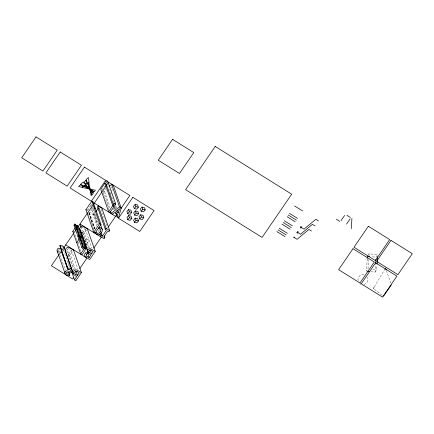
<?xml version="1.0" encoding="UTF-8"?>
<svg xmlns="http://www.w3.org/2000/svg" width="434" height="434" viewBox="0 0 434 434"><rect width="100%" height="100%" fill="white"/><g stroke="black" fill="none" stroke-linecap="round" stroke-linejoin="round"><path stroke-width="0.33" stroke-dasharray="2.17 1.63" d="M367.283 258.865L366.399 271.207L368.01 268.711L368.661 259.619M368.943 255.718L369.079 253.771L377.732 254.736L376.121 257.237L371.466 256.716M371.054 271.727L375.052 272.172L375.611 264.382M375.052 272.172L376.663 269.677L377.032 264.48M87.928 209.606L87.863 210.094A2.072 1.986 -19.3 0 0 87.912 210.561M110.746 194.741L111.603 191.644M111.777 191.025L112.292 189.17M111.169 188.041L111.533 186.799M93.95 209.454C93.142 211.043 91.417 212.834 89.469 212.123M374.396 286.814L385.175 268.603M368.439 254.769L369.079 253.771M87.353 210.322L87.869 209.568M90.652 205.51L91.569 204.175M102.061 190.043L104.703 186.186M91.78 209.866L92.502 208.814A1.899 1.817 -19.3 0 0 92.871 207.262M81.223 228.577L81.478 228.203M67.113 249.941L67.492 249.387M97.032 226.494L92.648 213.984L93.386 212.91L94.525 213.62L98.247 224.259M82.503 233.204L82.927 232.586L81.923 231.957M89.377 247.754L83.681 231.49L85.259 229.179L83.187 227.888M67.861 255.539L68.838 254.123L67.313 253.168M75.332 269.221L69.635 252.957L71.393 250.391L69.261 249.056M83.192 234.989L86.681 229.906M68.653 257.183L72.836 251.074M78.022 243.469L79.156 241.814M85.167 239.834L85.422 239.465M85.514 245.823L86.871 243.848M63.906 249.479L63.44 250.006M363.99 274.738C360.437 273.783 356.922 277.635 358.18 281.086M363.963 284.454C367.137 283.896 368.927 279.925 367.267 277.174M103.243 190.781L104.643 191.654L106.9 189.918M104.816 189.587L105.869 188.79M90.711 205.548L91.156 205.287A1.964 1.877 -19.3 0 1 91.623 205.146M63.266 250.13L62.903 250.315M372.665 269.232L376.663 269.677M59.756 251.736L58.585 250.912M60.255 249.843L59.078 249.599A0.841 0.803 -19.3 0 0 58.736 249.816L58.677 249.876A1.15 1.101 -19.3 0 0 58.519 250.141L58.487 250.234A0.835 0.797 -19.3 0 0 58.454 250.526M108.983 189.604L109.959 190.217M92.648 213.984L96.256 216.235M83.681 231.49L81.603 230.194A1.291 1.237 -19.3 0 1 81.391 230.118M87.131 239.145L89.203 240.441L87.625 242.752L85.547 241.456M69.635 252.957L67.498 251.622A1.335 1.28 -19.3 0 1 67.015 249.886M62.436 247.38L61.688 246.968A2.034 1.948 -19.3 0 0 61.302 246.875M374.45 289.326L382.435 295.375M115.927 206.155L116.583 208.032M110.214 192.474L111.527 196.228M111.75 196.857L113.719 202.483M115.032 206.237L115.911 208.743M114.733 207.24L115.39 209.117M114.359 207.137L115.015 209.014M114.028 208.271L114.468 209.519M113.469 208.683L113.909 209.937M104.643 191.654L110.122 207.295M103.46 191.41L109.596 208.922M103.151 193.173L108.191 207.561M108.413 208.184L108.847 209.438M101.095 209.166L107.67 227.931M92.805 207.192L98.502 223.456M93.386 212.91L97.547 224.796M99.082 229.179L99.516 230.427M91.151 206.801L97.504 224.942M98.344 230.248L98.784 231.501M89.507 212.644L95.008 228.349M89.024 212.736L94.72 229M88.965 212.698L94.661 228.962M88.834 213.213L94.308 228.848M88.498 214.325L93.098 227.465M93.315 228.089L93.972 229.966M85.259 229.179L91.834 247.95M82.927 232.586L88.406 248.226M81.912 232.071L82.568 233.948M83.447 236.449L87.608 248.335M74.957 234.713L76.71 239.714M77.583 242.215L80.653 250.977M71.393 250.391L77.963 269.156M68.838 254.123L74.312 269.758M66.917 250.971L73.709 270.366M68.149 261.74L69.901 266.747M63.494 249.789L69.63 267.306M58.492 250.722L59.149 252.599M60.028 255.1L65.284 270.116M386.374 270.545L390.687 283.082M85.52 241.499A1.291 1.237 -19.3 0 1 85.189 241.244M84.88 240.344A1.291 1.237 -19.3 0 1 85.069 239.78M85.33 239.4A1.291 1.237 -19.3 0 1 87.163 239.107M67.395 249.328A1.335 1.28 -19.3 0 1 69.294 249.013M58.997 252.783A5.452 5.213 -19.3 0 1 58.563 252.539M80.952 228.962A1.291 1.237 -19.3 0 1 81.125 228.517M81.386 228.138A1.291 1.237 -19.3 0 1 83.219 227.845M91.802 209.877A1.899 1.817 -19.3 0 1 90.614 210.767M91.118 205.993A2.078 1.986 -19.3 0 0 90.814 205.982A1.145 1.096 -19.3 0 0 89.957 206.492L88.552 208.58A1.145 1.096 -19.3 0 0 88.433 209.584A2.078 1.986 -19.3 0 0 88.644 209.964"/><path stroke-width="0.65" d="M351.361 228.604L351.898 218.459M367.332 258.219L367.468 256.272L369.464 256.494M375.703 263.08L375.985 259.185M377.081 263.829L377.596 256.684M297.415 233.308L297.567 231.333M95.816 232.125L95.751 232.613A2.072 1.986 -19.3 0 0 96.24 233.915L96.614 234.251A3.374 3.228 -19.3 0 0 97.352 234.642L98.545 234.794L100.032 234.176L102.147 231.273L102.321 229.673L100.498 224.383M109.021 186.398L111.641 184.401L113.328 185.454L121.211 207.973L118.46 217.879L117.093 217.027L115.563 212.649M118.336 213.04L119.6 208.7L115.894 211.515L118.336 213.04L117.462 210.539M117.093 217.027L117.88 214.369L114.788 212.438L112.531 214.179L111.131 213.306L110.475 211.429M72.039 271.554C71.116 274 68.615 272.351 66.966 272.118A0.841 0.803 -19.3 0 0 66.624 272.335L66.565 272.395A1.15 1.101 -19.3 0 0 66.407 272.661L66.369 272.758A0.835 0.797 -19.3 0 0 66.342 273.046A0.911 0.873 -19.3 0 0 66.418 273.339L67.785 274.299A2.143 2.051 -19.3 0 0 68.214 274.369A3.163 3.027 -19.3 0 0 69.261 274.255L69.532 275.536A3.884 3.716 -19.3 0 1 68.127 275.671L66.885 275.302A5.452 5.213 -19.3 0 1 66.315 274.972L65.832 274.592A3.412 3.266 -19.3 0 1 65.371 274.076A2.311 2.208 -19.3 0 1 65.16 271.787M294.339 237.588L294.171 237.072L293.655 237.262L293.785 237.729L294.339 237.588L297.051 239.318L308.927 229.445L311.449 231.018M65.203 271.809L65.908 270.995A1.731 1.655 -19.3 0 1 66.424 270.751L70.02 271.527A0.673 0.646 -19.3 0 0 70.341 271.413L70.476 271.293A1.15 1.101 -19.3 0 0 70.655 271.055L70.731 270.881A0.797 0.765 -19.3 0 0 70.758 270.615A0.89 0.852 -19.3 0 0 70.644 270.252L69.576 269.487A2.034 1.948 -19.3 0 0 69.055 269.384L68.556 269.389A2.235 2.137 -19.3 0 0 68.105 269.481L59.935 245.715L68.105 269.481M373.386 288.523L374.059 287.384M83.371 247.147L76.145 226.505L76.943 225.338L78.234 226.141L86.122 248.666L81.966 254.731L80.675 253.923L83.491 249.686A0.922 0.884 -19.3 0 0 83.496 249.322L81.89 247.771L74.002 225.251L74.843 224.025L75.89 224.872L76.183 225.902M95.757 232.092L95.068 233.091L93.777 232.288L85.889 209.768L91.802 201.137L93.098 201.94L100.981 224.465L98.54 228.029M105.999 181.347L106.135 181.152A0.857 0.819 -19.3 0 1 106.639 180.772M104.919 183.17L100.764 189.235L108.652 211.754L109.943 212.562L114.099 206.497L106.211 183.978L104.919 183.17L112.807 205.694L114.099 206.497M80.675 253.923L72.787 231.403L75.44 227.53M92.789 202.39L93.098 201.94M99.657 234.002L100.536 236.503L104.138 238.754L104.876 237.68L103.748 236.98L107.854 230.986L108.983 231.685L109.715 230.611L101.833 208.092L98.225 205.846L97.493 206.915L105.381 229.44L106.514 230.15L102.408 236.145L101.268 235.434L100.612 233.557M96.017 211.445L98.258 208.174M76.731 242.66L79.384 238.792M80.089 237.761L80.887 236.595L82.178 237.403M73.183 250.57L73.53 250.06L68.979 247.402A2.452 2.349 -19.3 0 0 67.742 247.391A2.756 2.637 -19.3 0 0 66.516 248.069L66.087 248.519A4.714 4.508 -19.3 0 0 65.713 249.062L65.501 249.479A2.805 2.685 -19.3 0 0 65.306 251.096A2.452 2.349 -19.3 0 0 65.8 252.04L65.892 252.149M81.89 247.771L82.731 246.545L74.843 224.025M93.777 232.288L99.69 223.656L91.802 201.137M108.652 211.754L112.807 205.694M84.028 249.024L84.831 247.857L76.943 225.338M115.552 204.626L115.417 204.821A0.841 0.803 -19.3 0 1 114.907 205.195M100.39 231.333L99.668 232.385A1.899 1.817 -19.3 0 1 97.064 233.107M86.415 254.411L86.686 254.015M89.111 251.096L89.366 250.722M74.995 272.465L75.375 271.906M100.536 236.503L101.268 235.434M105.381 229.44L106.113 228.365L98.225 205.846M73.753 277.359L72.624 279.008L51.396 265.76L108.625 182.22L129.853 195.474L120.82 208.662M79.78 268.57L86.93 258.127L65.702 244.874M93.711 248.232L101.241 237.241L80.008 223.987L81.267 227.584M108.392 226.798L116.675 214.711M86.822 256.141L89.122 257.579L90.814 255.105L88.514 253.673M89.491 252.713L91.563 254.009L93.147 251.698L91.075 250.407M73.53 250.06L81.418 272.579L75.842 280.722L74.502 279.881L76.72 276.642L73.688 274.565A2.452 2.349 -19.3 0 1 73.205 273.615M75.386 274.142L77.523 275.476L79.281 272.91L77.143 271.575M79.867 229.521A1.769 1.693 -19.3 0 1 79.682 228.181L81.012 226.418A2.279 2.181 -19.3 0 1 82.455 226.125L87.375 228.886L95.263 251.405L89.686 259.548L85.655 257.031A2.42 2.316 -19.3 0 1 84.993 256.423M341.037 220.635L344.596 215.438M346.576 224.096L350.146 218.882M383.499 296.178L391.332 284.964M85.216 253.228L86.111 252.485A2.186 2.094 -19.3 0 1 86.632 252.306A2.083 1.991 -19.3 0 1 87.527 252.306A2.409 2.306 -19.3 0 1 88.162 252.528L80.274 230.015A2.409 2.306 -19.3 0 0 79.639 229.792A2.083 1.991 -19.3 0 0 79.156 229.738M128.562 209.584L126.896 211.515L127.65 213.761L130.07 214.396L131.735 212.459L130.981 210.213L128.562 209.584L129.316 211.83L131.735 212.459M135.169 204.354L133.509 206.286L134.258 208.532L136.677 209.166L138.343 207.23L137.589 204.984L135.169 204.354L135.923 206.6L138.343 207.23M127.65 213.761L129.316 211.83M134.258 208.532L135.923 206.6M128.659 215.552L126.994 217.488L127.748 219.734L130.167 220.363L131.833 218.427L131.079 216.181L128.659 215.552L129.413 217.797L131.833 218.427M127.748 219.734L129.413 217.797M135.43 210.875L133.764 212.806L134.518 215.052L136.938 215.687L138.603 213.75L137.849 211.504L135.43 210.875L136.184 213.121L138.603 213.75M134.518 215.052L136.184 213.121M142.059 207.04L140.394 208.971L141.148 211.217L143.562 211.852L145.227 209.915L144.473 207.669L142.059 207.04L142.808 209.286L145.227 209.915M141.148 211.217L142.808 209.286M135.299 218.08L133.634 220.011L134.388 222.257L136.802 222.886L138.468 220.955L137.714 218.709L135.299 218.08L136.048 220.326L138.468 220.955M140.659 214.759L138.994 216.691L139.748 218.937L142.162 219.571L143.828 217.635L143.074 215.389L140.659 214.759L141.408 217.005L143.828 217.635M134.388 222.257L136.048 220.326M139.748 218.937L141.408 217.005M111.131 213.306L119.529 206.926L121.211 207.973M98.599 228.067L99.039 227.807A1.964 1.877 -19.3 0 1 99.836 227.633A2.116 2.024 -19.3 0 1 100.482 227.72L100.954 227.915A3.385 3.239 -19.3 0 1 101.627 228.403L102.25 229.385M296.574 232.781L298.408 231.859M61.373 251.736L61.606 252.008M300.903 228.213L300.561 226.966L301.896 226.765M367.728 271.358L369.725 271.581M61.623 250.358L60.896 250.13M61.368 248.861L58.536 248.232A1.731 1.655 -19.3 0 0 58.026 248.476L57.315 249.29A2.311 2.208 -19.3 0 0 57.494 251.546M360.708 284.042L360.106 283.69M346.891 215.286L350.379 217.467M336.269 219.224L339.768 221.405M294.512 205.906L302.617 210.967M318.426 220.835L315.903 219.257L304.033 229.13L300.561 226.966M314.938 225.924L312.415 224.351L300.54 234.224L297.491 232.32M289.424 213.338L297.529 218.4M288.263 215.031L296.368 220.092M287.102 216.729L295.207 221.785M284.33 220.77L292.44 225.826M283.169 222.463L291.279 227.524M282.013 224.156L290.118 229.217M279.241 228.197L287.346 233.259M278.08 229.895L286.185 234.951M276.919 231.588L285.024 236.649M94.314 203.107L115.547 216.36M85.889 209.768L86.377 210.067M99.69 223.656L100.981 224.465M106.113 228.365L109.715 230.611M74.002 225.251L74.512 225.571M72.787 231.403L73.27 231.707M78.456 236.828L77.946 236.514L78.787 235.288L79.129 235.499A2.186 2.094 -19.3 0 1 80.078 236.552M95.263 251.405L90.332 248.644A2.246 2.148 -19.3 0 0 89.588 248.682A2.279 2.181 -19.3 0 0 88.899 248.937L87.554 250.7A1.769 1.693 -19.3 0 0 87.755 252.04M82.731 246.545L83.773 247.396L84.071 248.422A1.888 1.807 -19.3 0 1 83.968 248.986M84.831 247.857L86.122 248.666M81.418 272.579L76.867 269.921A2.452 2.349 -19.3 0 0 75.624 269.91A2.756 2.637 -19.3 0 0 74.398 270.588L73.97 271.038A4.714 4.508 -19.3 0 0 73.601 271.586L73.389 271.999A2.805 2.685 -19.3 0 0 73.194 273.615M111.641 184.401L119.529 206.926M107.789 181.439L115.677 203.958M95.019 208.743L94.362 206.866L94.433 207.154M104.22 235.803L104.876 237.68M101.095 232.391L102.408 236.145M90.033 249.631L91.563 254.009M84.738 245.069L85.395 246.946M87.587 253.201L89.122 257.579M76.086 226.467L79.368 235.852M80.03 237.729L82.438 244.608M75.988 271.098L77.523 275.476M64.172 247.608L72.098 270.236M65.393 251.346L73.281 273.865M71.653 271.749L74.502 279.881M61.747 252.317L67.661 269.205M68.756 272.335L69.413 274.212M68.86 272.975L69.733 275.476M57.152 250.89L65.078 273.523M385.511 268.033L386.157 269.915M84.006 242.129A1.378 1.318 -19.3 0 1 84.337 242.221M80.035 236.573A2.061 1.969 -19.3 0 1 80.078 237.588M75.359 274.185A1.335 1.28 -19.3 0 1 74.898 272.406M75.283 271.847A1.335 1.28 -19.3 0 1 77.176 271.538M64.237 248.932A2.219 2.121 -19.3 0 0 63.803 247.006A3.678 3.515 -19.3 0 0 62.892 246.192M62.897 246.186A5.539 5.295 -19.3 0 0 62.491 245.953L61.362 245.595A3.797 3.635 -19.3 0 0 59.935 245.72M60.218 246.957A2.235 2.137 -19.3 0 1 60.554 246.886M57.944 252.073A3.412 3.266 -19.3 0 1 57.483 251.557M71.691 269.525A2.219 2.121 -19.3 0 1 72.087 271.57M70.78 268.711A3.678 3.515 -19.3 0 1 71.713 269.509M70.785 268.706A5.539 5.295 -19.3 0 0 70.379 268.472L69.25 268.114A3.797 3.635 -19.3 0 0 67.823 268.239M79.894 229.499A2.338 2.235 -19.3 0 0 80.317 229.944L88.205 252.463A2.338 2.235 -19.3 0 1 87.782 252.024M84.923 256.461A2.902 2.778 -19.3 0 1 85.265 253.272M86.795 256.185A1.378 1.318 -19.3 0 1 86.317 254.351M86.594 253.95A1.378 1.318 -19.3 0 1 88.547 253.63M89.464 252.756A1.291 1.237 -19.3 0 1 89.013 251.036M89.274 250.657A1.291 1.237 -19.3 0 1 91.102 250.364M106.552 182.6A0.993 0.949 -19.3 0 1 105.929 181.32M106.655 180.842A0.987 0.944 -19.3 0 1 107.746 182.09M114.896 205.13A0.993 0.949 -19.3 0 1 113.811 203.839M114.538 203.362A0.987 0.944 -19.3 0 1 115.618 204.653M114.028 203.671A0.857 0.819 -19.3 0 1 114.527 203.291M97.135 232.998A2.078 1.986 -19.3 0 1 96.305 232.114A1.145 1.096 -19.3 0 1 96.424 231.089L97.856 229.022A1.145 1.096 -19.3 0 1 98.702 228.523A2.078 1.986 -19.3 0 1 99.961 228.87M100.037 228.761A1.899 1.817 -19.3 0 1 100.406 231.349M90.305 189.056L90.229 189.463L87.869 188.182L87.321 188.432L90.305 189.056M90.321 190.146L90.223 190.618L89.154 187.846L88.514 188.134L90.321 190.146M90.885 189.267L90.429 191.551L89.757 186.983L86.659 188.389L82.129 187.445L89.035 182.079L88.373 177.577L86.1 179.54L92.062 195.04L93.25 193.298L83.171 182.074L80.567 184.325L94.303 191.747L95.355 190.201L90.885 189.267M90.614 191.79L91.059 195.663L91.726 194.687L90.614 191.79M91.08 190.228L90.994 190.662L92.963 192.853L93.766 191.676L91.08 190.228M36.006 136.894L21.7 157.781L42.933 171.034L57.239 150.148L36.006 136.894M60.212 152.003L45.906 172.889L67.134 186.143L81.446 165.256L60.212 152.003M84.418 167.112L70.113 187.998L91.341 201.251L105.646 180.365L84.418 167.112M132.831 197.329L118.52 218.215L139.753 231.468L154.059 210.582L132.831 197.329M172.558 139.336L158.253 160.222L179.481 173.475L193.786 152.589L172.558 139.336M215.215 146.448L185.6 189.674L262.082 237.414L291.697 194.188L215.215 146.448M352.988 248.704L338.618 269.682L359.938 282.99L374.309 262.017L352.988 248.704M368.363 226.255L353.992 247.234L375.318 260.541L389.689 239.568L368.363 226.255M375.6 262.82L361.229 283.793L382.555 297.106L396.92 276.127L375.6 262.82M390.974 240.371L376.603 261.349L397.929 274.657L412.3 253.684L390.974 240.371M80.637 184.748L78.581 186.528L81.874 187.217L83.241 186.159L80.637 184.748M85.916 180.414L84.006 182.058L85.579 183.804L86.843 182.822L85.916 180.414M85.688 185.177L84.321 186.24L87.153 187.77L87.766 187.493L85.688 185.177M88.932 182.942L87.869 183.766L88.965 186.615L89.442 186.398L88.932 182.942"/></g></svg>
